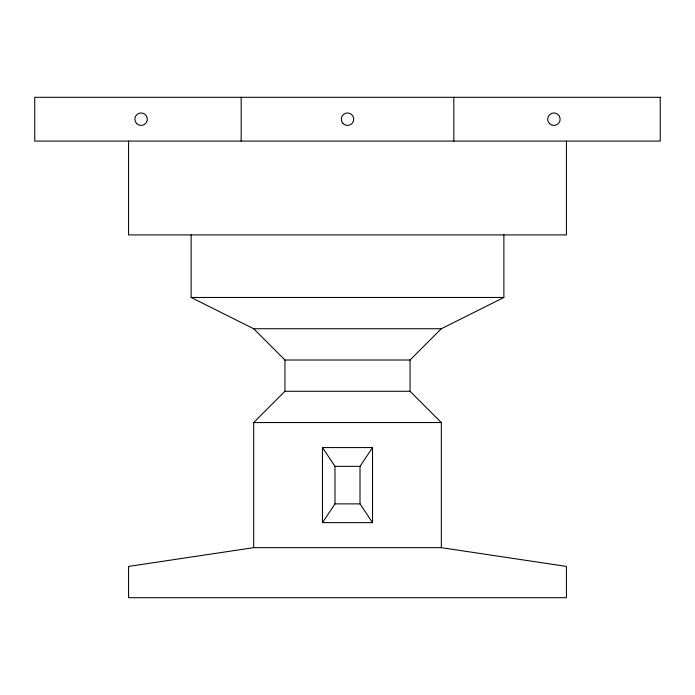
<?xml version="1.0" encoding="UTF-8"?>
<svg xmlns="http://www.w3.org/2000/svg" width="695" height="695" viewBox="0 0 695 695"><rect width="100%" height="100%" fill="white"/><g stroke="black" fill="none" stroke-linecap="round" stroke-linejoin="round"><path stroke-width="1.04" d="M322.48 522.64L334.99 503.875L334.99 466.345L322.48 447.58L372.52 447.58L372.52 522.64L322.48 522.64L322.48 447.58M372.52 522.64L360.01 503.875L360.01 466.345L372.52 447.58M253.675 547.66L253.675 422.56L284.95 391.285L410.05 391.285L441.325 422.56L441.325 547.66L566.425 566.425L566.425 597.7L128.575 597.7L128.575 566.425L253.675 547.66L441.325 547.66M191.125 234.91L191.125 297.46L253.675 328.735L284.95 360.01L410.05 360.01L441.325 328.735L503.875 297.46L503.875 234.91M191.125 297.46L503.875 297.46M253.675 328.735L441.325 328.735M253.675 422.56L441.325 422.56M334.99 466.345L360.01 466.345M334.99 503.875L360.01 503.875M566.425 141.085L566.425 234.91L128.575 234.91L128.575 141.085M453.835 97.3L453.835 141.085M410.05 360.01L410.05 391.285M284.95 360.01L284.95 391.285M241.165 97.3L241.165 141.085M660.25 97.3L34.75 97.3L34.75 141.085L660.25 141.085L660.25 97.3M549.493 123.614A6.255 6.255 0 0 0 559.953 120.808A6.255 6.255 0 0 0 552.299 113.155A6.255 6.255 0 0 0 549.493 123.614M136.663 123.614A6.255 6.255 0 0 0 147.123 120.808A6.255 6.255 0 0 0 139.469 113.155A6.255 6.255 0 0 0 136.663 123.614M343.078 123.614A6.255 6.255 0 0 0 353.538 120.808A6.255 6.255 0 0 0 345.884 113.155A6.255 6.255 0 0 0 343.078 123.614"/></g></svg>
